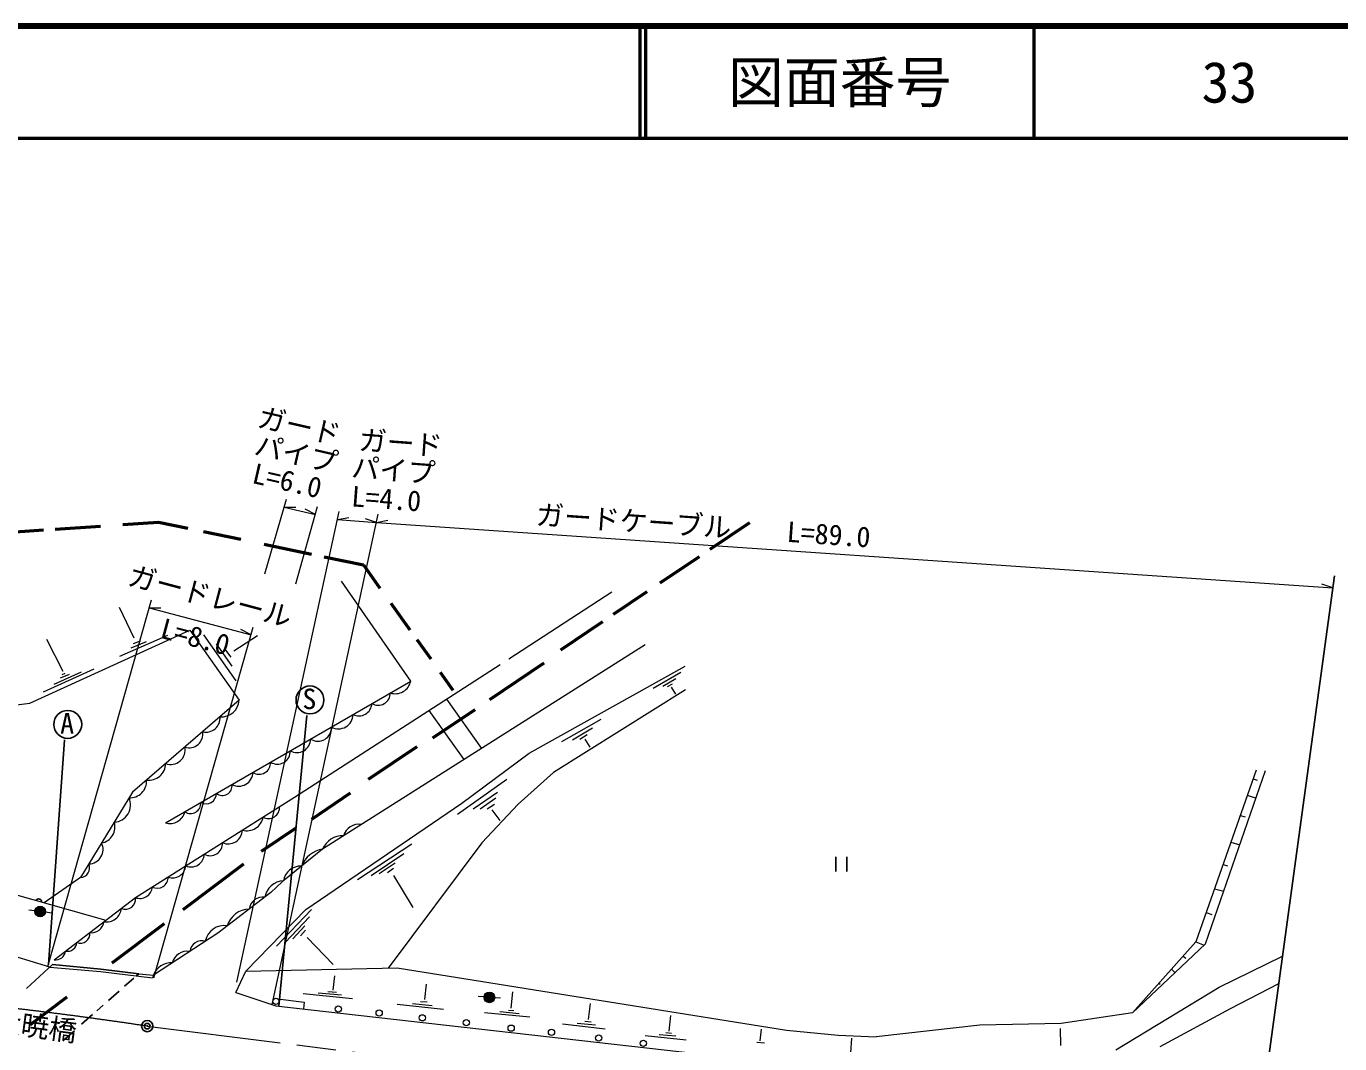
# Model space of a CAD drawing. Units: millimetres, scale not verified. Extents: x 40000 to 680000, y 20000 to 380000.
# Drawn here: x 453827 to 571370, y 288969 to 380000 of the extents above; entities that cross this region are included whole.
import ezdxf
from ezdxf.enums import TextEntityAlignment as Align

# ---------------------------------------------------------------- set-up
doc = ezdxf.new("R2010")
doc.units = ezdxf.units.MM
doc.header["$LTSCALE"] = 1000
doc.header["$PDMODE"] = 32
doc.header["$PDSIZE"] = 500
doc.linetypes.add('CHAIN', pattern=[18.5, 12, -1.5, 3.5, -1.5])
for name, color, linetype, lineweight in [('M-BGD', 7, 'Continuous', 13), ('M-BMK', 2, 'CHAIN', 13), ('M-BMK-SRVR', 3, 'Continuous', 25), ('M-STR-HTXT', 7, 'Continuous', 13), ('M-STR-STR1', 1, 'Continuous', 25), ('M-TTL', 2, 'Continuous', 140), ('M-TTL-LINE', 7, 'Continuous', 50)]:
    doc.layers.add(name, color=color, linetype=linetype, lineweight=lineweight)
doc.layers.add('M-TTL-TXT', color=7, linetype='Continuous')
doc.styles.add('ＭＳ ゴシック', font='')
doc.styles.get('ＭＳ ゴシック').set_extended_font_data('MS Gothic')

msp = doc.modelspace()

# ---------------------------------------------------------------- hatches: boundary and pattern name
at = {"layer": 'M-BGD'}
for points in [[(455548, 300741, 0.9931), (454602, 300859, 0.00346), (454601, 300853, 0.9931)], [(495748, 293081, 0.9931), (494798, 293153, 0.00346), (494797, 293147, 0.9931)]]:
    msp.add_hatch(color=256, dxfattribs=at).paths.add_polyline_path(points)

# ---------------------------------------------------------------- linework, layer by layer
at = {"layer": 'M-BGD', "lineweight": 50}
for p, q in [((456400, 335008), (460480, 335283)), ((462456, 335416), (465656, 335632)), ((465656, 335632), (468289, 335084)), ((515042, 333225), (518586, 335610)), ((451570, 334682), (455362, 334938)), ((469691, 334792), (473027, 334097)), ((475130, 333659), (479357, 332780)), ((480498, 332542), (483994, 331815)), ((483994, 331815), (485482, 329735)), ((510542, 330195), (514075, 332573)), ((506378, 327392), (509385, 329416)), ((486449, 328384), (488152, 326003)), ((501658, 324215), (505431, 326755)), ((488772, 325138), (490021, 323392)), ((490864, 322214), (492011, 320611)), ((495297, 319756), (500174, 323039)), ((490206, 316329), (493991, 318878)), ((484465, 312640), (488797, 315556)), ((479376, 309067), (482845, 311403)), ((474887, 306192), (477988, 308279)), ((467864, 300977), (473298, 305072)), ((461521, 296196), (466211, 299731)), ((454203, 290680), (457483, 293152))]:
    msp.add_line(p, q, dxfattribs=at)
at = {"layer": 'M-BGD'}
for p, q in [((488229, 321412), (482034, 330364)), ((497004, 323392), (506243, 329395)), ((463486, 325267), (462180, 328010)), ((454151, 319426), (468469, 325973)), ((468469, 325973), (472885, 319696)), ((457118, 322283), (455660, 325143)), ((462197, 323641), (466487, 325534)), ((463218, 324389), (464601, 324962)), ((463430, 324787), (464040, 325024)), ((469691, 325539), (472572, 321439)), ((470827, 324740), (472215, 322763)), ((472404, 324109), (474528, 325497)), ((509225, 324663), (480341, 306388)), ((471668, 324193), (472131, 323542)), ((455368, 320445), (459910, 322506)), ((456333, 321150), (458757, 322234)), ((457051, 322018), (457319, 322117)), ((477821, 311020), (496244, 322897)), ((498845, 314953), (512786, 322762)), ((509923, 320781), (512391, 322211)), ((456877, 321712), (457687, 322043)), ((466295, 308729), (488229, 321412)), ((510802, 320959), (511961, 321632)), ((511204, 320921), (511653, 321183)), ((491443, 319802), (494559, 315383)), ((512823, 320632), (501009, 313240)), ((511550, 320884), (511933, 320230)), ((447240, 318627), (454151, 319426)), ((472885, 319696), (463327, 311462)), ((489848, 318774), (492984, 314387)), ((501757, 315998), (505271, 318007)), ((504486, 317194), (502710, 316119)), ((503355, 316232), (504009, 316633)), ((503804, 316232), (504252, 315493)), ((492809, 310495), (498845, 314953)), ((501009, 313240), (497850, 310411)), ((563889, 313437), (558494, 298079)), ((559357, 297912), (564741, 313422)), ((492408, 309498), (496824, 312653)), ((563615, 312659), (563988, 312563)), ((463327, 311462), (458690, 303829)), ((463604, 302042), (477821, 311020)), ((478846, 300979), (492809, 310495)), ((496004, 311433), (493817, 309940)), ((494441, 309984), (495852, 310966)), ((497850, 310411), (494590, 306942)), ((495740, 310377), (495067, 309966)), ((563101, 311193), (563878, 310938)), ((495497, 309891), (496217, 308947)), ((562461, 309374), (562893, 309254)), ((483481, 303647), (488339, 306844)), ((494590, 306942), (486214, 295729)), ((561633, 307016), (562431, 306768)), ((441148, 305655), (460951, 300013)), ((480341, 306388), (476725, 303445)), ((484680, 304026), (487603, 305982)), ((485395, 304194), (486846, 305162)), ((486152, 304299), (486699, 304678)), ((560925, 305000), (561338, 304878)), ((458690, 303829), (455417, 301589)), ((476725, 303445), (475720, 302484)), ((486699, 304026), (488423, 301145)), ((475720, 302484), (470956, 298856)), ((560164, 302834), (560990, 302617)), ((454602, 300859), (454071, 300930)), ((456324, 296474), (463604, 302042)), ((473490, 295467), (478846, 300979)), ((476225, 297704), (479350, 300972)), ((455931, 295828), (439197, 300857)), ((456078, 300664), (455547, 300734)), ((477008, 298027), (479159, 300312)), ((559421, 300720), (559917, 300527)), ((470956, 298856), (465200, 295100)), ((477668, 298351), (478755, 299502)), ((478382, 298623), (478830, 299115)), ((478976, 298479), (481302, 296058)), ((558494, 298079), (552810, 291734)), ((552810, 291734), (559357, 297912)), ((558494, 298079), (559234, 297796)), ((557362, 296815), (557587, 296611)), ((560578, 294018), (566247, 296812)), ((455931, 295828), (460478, 295437)), ((460478, 295437), (465114, 294867)), ((463889, 295231), (465200, 295100)), ((465200, 295100), (465114, 294867)), ((472590, 293541), (473490, 295467)), ((473490, 295467), (487011, 295745)), ((487011, 295745), (521870, 290170)), ((556306, 295637), (556627, 295336)), ((481290, 293768), (481440, 295031)), ((489501, 292930), (489632, 294286)), ((551344, 288426), (560578, 294018)), ((555191, 294392), (555298, 294285)), ((561588, 292118), (565912, 294367)), ((472590, 293541), (476158, 292371)), ((476350, 292980), (478692, 292697)), ((478606, 293473), (483022, 293011)), ((478692, 292697), (478643, 292090)), ((479952, 293529), (482041, 293333)), ((480804, 293655), (481595, 293587)), ((489109, 292753), (489716, 292706)), ((494798, 293153), (494264, 293197)), ((496281, 293030), (495748, 293074)), ((497232, 292161), (497372, 293610)), ((476158, 292371), (534103, 285812)), ((487013, 292493), (491155, 292061)), ((488389, 292566), (490146, 292388)), ((494845, 291767), (498897, 291388)), ((496205, 291851), (497929, 291687)), ((496970, 291980), (497450, 291936)), ((504153, 291142), (504335, 292558)), ((552810, 291734), (546445, 290791)), ((555293, 288729), (561588, 292118)), ((501816, 290735), (505629, 290315)), ((503134, 290820), (504760, 290651)), ((503816, 290992), (504377, 290936)), ((511374, 290089), (511516, 291479)), ((539158, 290633), (529884, 289592)), ((546445, 290791), (539158, 290633)), ((546417, 288801), (546375, 290343)), ((509214, 289698), (512873, 289319)), ((510462, 289796), (511948, 289670)), ((511069, 289977), (511561, 289927)), ((519492, 289215), (519623, 290281)), ((521870, 290170), (526470, 289739)), ((526470, 289739), (529884, 289592)), ((527608, 288156), (527720, 289464)), ((519205, 289103), (519891, 289047))]:
    msp.add_line(p, q, dxfattribs=at)
at = {"layer": 'M-BGD', "lineweight": 25}
for p, q in [((478929, 318336), (476421, 292341)), ((457252, 316149), (455815, 296071)), ((526288, 305681), (526288, 304381)), ((527263, 304381), (527263, 305681))]:
    msp.add_line(p, q, dxfattribs=at)
for centre in [(479216, 319727), (457538, 317539)]:
    msp.add_circle(centre, 1250, dxfattribs=at)
at = {"layer": 'M-BGD'}
for centre, radius in [((455074, 300797), 477), ((476166, 292770), 279), ((495273, 293114), 477), ((481746, 292083), 279), ((485405, 291719), 279), ((489261, 291284), 279), ((493200, 290849), 279), ((497224, 290359), 279), ((500827, 289980), 279), ((505061, 289489), 279), ((509057, 289013), 279)]:
    msp.add_circle(centre, radius, dxfattribs=at)
for centre, radius, start, end in [((486846, 321695), 1412, 251.63715, 348.43756), ((485311, 320342), 1090, 239.38493, 0.68978), ((471276, 319824), 1615, 266.05039, 355.43192), ((483591, 319464), 1167, 243.05314, 357.02157), ((469910, 318103), 1259, 256.46477, 5.01754), ((481780, 318426), 1282, 240.16075, 359.91396), ((468395, 316686), 1236, 252.51947, 8.96284), ((478063, 316226), 1207, 239.84776, 0.22695), ((479931, 317247), 1212, 236.91595, 3.15876), ((466749, 315255), 1300, 250.27451, 11.20779), ((476307, 315132), 1151, 237.51327, 2.56144), ((464776, 314079), 1535, 263.22944, 358.25287), ((474668, 314106), 1022, 236.9936, 3.08111), ((472835, 313289), 1277, 241.87818, 358.19653), ((463106, 312463), 1492, 267.09632, 3.50165), ((471376, 312043), 865, 232.14368, 7.93103), ((461608, 310343), 1555, 273.54156, 23.90627), ((468530, 310493), 925, 236.2463, 3.82841), ((469905, 311379), 940, 241.24042, 358.83429), ((466700, 310015), 1347, 252.5135, 347.5612), ((473571, 309493), 1466, 254.12116, 350.42321), ((475508, 310103), 985, 240.07288, 4.4715), ((460300, 308366), 1467, 280.60815, 16.83967), ((471891, 308125), 1280, 246.40512, 358.13926), ((483580, 307182), 1416, 80.82473, 163.81755), ((459407, 306352), 1296, 271.2752, 26.17263), ((470284, 306889), 1096, 241.26006, 3.28432), ((482138, 305627), 1952, 87.58458, 157.0577), ((468576, 305966), 1182, 246.37285, 358.17153), ((480813, 303879), 2553, 100.65796, 157.61741), ((458603, 304722), 897, 275.57181, 21.87602), ((466927, 304997), 1181, 250.09062, 354.45376), ((478358, 303323), 1531, 86.45285, 171.82252), ((465551, 303856), 974, 242.76589, 1.77849), ((476908, 301795), 1747, 92.14039, 170.75282), ((463999, 303080), 1110, 249.15725, 355.38713), ((474983, 300886), 1207, 80.43585, 174.14918), ((461005, 301199), 1335, 260.33931, 354.48437), ((462709, 301897), 907, 245.62554, 9.19814), ((473815, 298925), 2084, 90.90086, 163.68417), ((459634, 300060), 1161, 263.60579, 351.21789), ((458682, 298800), 830, 247.43413, 7.38955), ((471532, 297822), 1711, 80.49747, 169.496), ((457505, 298100), 860, 259.25733, 355.56635), ((469554, 297065), 1110, 74.52889, 171.71543), ((456450, 297367), 902, 262.01182, 352.81186), ((466786, 294518), 1690, 86.41161, 159.83271), ((468249, 295833), 1407, 81.57547, 164.66885)]:
    msp.add_arc(centre, radius, start, end, dxfattribs=at)
at = {"layer": 'M-BGD', "lineweight": 25}
msp.add_arc((454940, 301667), 256, 356.7775, 151.41674, dxfattribs=at)
at = {"layer": 'M-BMK'}
msp.add_line((464651, 290542), (563695, 278170), dxfattribs=at)
msp.add_arc((406199, -101015), 395896, 81.50958, 88.161, dxfattribs=at)
at = {"layer": 'M-BMK-SRVR'}
msp.add_line((563695, 278170), (570905, 330840), dxfattribs=at)
msp.add_circle((464651, 290542), 500, dxfattribs=at)
msp.add_point((464651, 290542), dxfattribs=at)
at = {"layer": 'M-STR-HTXT'}
for p, q in [((475174, 330995), (477112, 337676)), ((472674, 294467), (481843, 336595)), ((475830, 292478), (485329, 336336)), ((476907, 336968), (477938, 336988)), ((476907, 336968), (479698, 336327)), ((477961, 330108), (479896, 337036)), ((479698, 336327), (478780, 336794)), ((481687, 335876), (482702, 336050)), ((481687, 335876), (485173, 335615)), ((485173, 335615), (484195, 335939)), ((485173, 335615), (486188, 335797)), ((485173, 335615), (570756, 329753)), ((570756, 329753), (569776, 330071)), ((455745, 295884), (465041, 328682)), ((464840, 327973), (473945, 325542)), ((464840, 327973), (465871, 327957)), ((465250, 294850), (474146, 326251)), ((473945, 325542), (473043, 326042))]:
    msp.add_line(p, q, dxfattribs=at)
at = {"layer": 'M-STR-STR1'}
for p, q in [((456167, 296046), (453846, 293898)), ((456167, 296046), (460500, 295625)), ((460500, 295625), (463889, 295231)), ((463889, 295231), (463677, 295043)), ((463449, 294841), (462617, 294105)), ((462133, 293677), (461198, 292850)), ((459766, 291583), (458775, 290705)), ((460714, 292421), (460147, 291919)), ((458130, 290135), (457093, 289217))]:
    msp.add_line(p, q, dxfattribs=at)
at = {"layer": 'M-TTL'}
msp.add_line((680000, 380000), (40000, 380000), dxfattribs=at)
at = {"layer": 'M-TTL-LINE'}
for p, q in [((508747, 380000), (508747, 370000)), ((509247, 380000), (509247, 370000)), ((543997, 380000), (543997, 370000)), ((40000, 370000), (680000, 370000))]:
    msp.add_line(p, q, dxfattribs=at)

# ---------------------------------------------------------------- texts
at = {"layer": 'M-BGD', "style": 'ＭＳ ゴシック'}
for s, p in [('S', (478537, 318353)), ('A', (456860, 316166))]:
    msp.add_text(s, height=1833, dxfattribs=at).set_placement(p, align=Align.BOTTOM_LEFT)
msp.add_text('大暁橋', height=1833, rotation=352.392, dxfattribs=at).set_placement((450705, 289595), align=Align.BOTTOM_LEFT)
at = {"layer": 'M-STR-HTXT', "style": 'ＭＳ ゴシック'}
for s, rotation, p in [('ガード', 347.051, (474281, 343666)), ('パイプ', 347.051, (474008, 341169)), ('ガード', 355.734, (483487, 341557)), ('L=6.0', 347.051, (473815, 338619)), ('パイプ', 355.734, (482840, 339107)), ('L=4.0', 355.734, (482835, 336505)), ('ガードケーブル\u3000\u3000L=89.0', 356.081, (499356, 334868)), ('ガードレール', 345.051, (462653, 329525)), ('L=8.0', 345.051, (465567, 324779))]:
    msp.add_text(s, height=1833, rotation=rotation, dxfattribs=at).set_placement(p, align=Align.BOTTOM_LEFT)
at = {"layer": 'M-TTL-TXT', "style": 'ＭＳ ゴシック'}
for s, p in [('図面番号', (526622, 375000)), ('33', (561497, 375000))]:
    msp.add_text(s, height=3666, dxfattribs=at).set_placement(p, align=Align.MIDDLE_CENTER)

doc.saveas('drawing.dxf')
